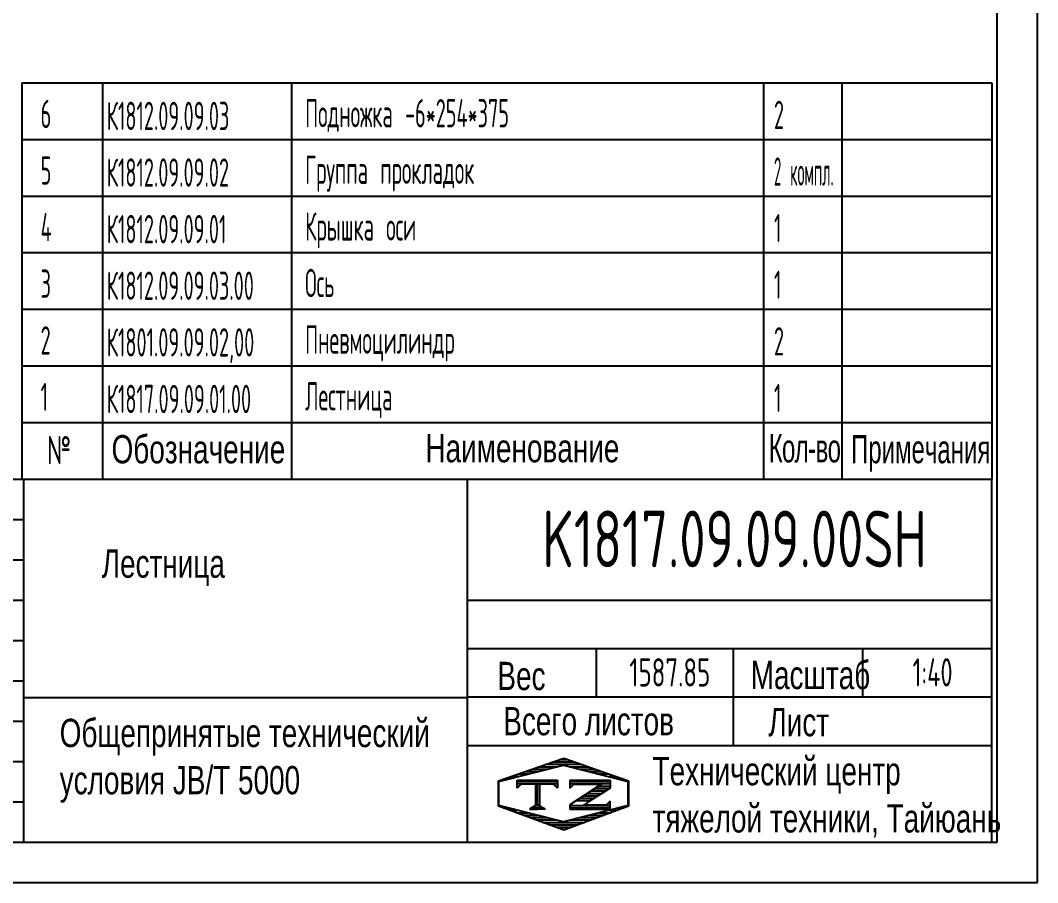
# Model space of a CAD drawing. Header units: millimetres. Extents: x 0 to 16800, y 0 to 11880.
# Drawn here: x 11766 to 16800, y 0 to 4265 of the extents above; entities that cross this region are included whole.
import ezdxf
from ezdxf.enums import TextEntityAlignment as Align

# ---------------------------------------------------------------- set-up
doc = ezdxf.new("R2010")
doc.units = ezdxf.units.MM
doc.header["$LTSCALE"] = 400
for name, color, linetype in [('01', 7, 'Continuous'), ('02', 1, 'Continuous'), ('11', 3, 'Continuous'), ('THICK', 7, 'Continuous')]:
    doc.layers.add(name, color=color, linetype=linetype)
doc.styles.add('HZLIB', font='TXT.shx', dxfattribs={"width": 0.5, "height": 140})
doc.styles.get("Standard").update_dxf_attribs({"font": 'isocp', "width": 0.707, "bigfont": 'intecad.shx'})

# ---------------------------------------------------------------- blocks, each defined once
blk = doc.blocks.new('*U139')
at = {"layer": '01'}
for points in [[(415, 5), (415, 292)], [(25, 5), (415, 5)]]:
    blk.add_lwpolyline(points, dxfattribs=at)
at = {"layer": '02'}
for points in [[(420, 0), (420, 297)], [(0, 0), (420, 0)]]:
    blk.add_lwpolyline(points, dxfattribs=at)
blk = doc.blocks.new('*X151')
at = {"color": 0}
for p, q in [((127.06, 7.8), (132.06, 7.8)), ((127.06, 7.5), (132.06, 7.5)), ((127.06, 7.2), (127.32, 7.2)), ((129.7, 6.6), (131.51, 6.6)), ((130.16, 6.9), (131.98, 6.9)), ((130.62, 7.2), (132.06, 7.2)), ((127.84, 5.4), (129.64, 5.4)), ((128.3, 5.7), (130.1, 5.7)), ((128.77, 6), (130.57, 6)), ((129.23, 6.3), (131.04, 6.3))]:
    blk.add_line(p, q, dxfattribs=at)
blk = doc.blocks.new('*X152')
at = {"color": 0}
for p, q in [((131.84, 5.1), (132.06, 5.1)), ((127.06, 4.8), (132.06, 4.8)), ((127.06, 4.5), (132.06, 4.5))]:
    blk.add_line(p, q, dxfattribs=at)
blk = doc.blocks.new('*X150')
at = {"color": 0}
for p, q in [((122.34, 4.5), (123.72, 4.5)), ((122.82, 4.8), (123.24, 4.8))]:
    blk.add_line(p, q, dxfattribs=at)
blk = doc.blocks.new('*X149')
at = {"color": 0}
for p, q in [((120.53, 7.8), (125.53, 7.8)), ((120.53, 7.5), (125.53, 7.5)), ((120.53, 7.2), (120.79, 7.2)), ((125.27, 7.2), (125.53, 7.2))]:
    blk.add_line(p, q, dxfattribs=at)
blk = doc.blocks.new('*X148')
at = {"color": 0}
for p, q in [((124.97, 10.2), (127.67, 10.2)), ((125.83, 10.5), (126.82, 10.5)), ((121.52, 9), (123.12, 9)), ((122.38, 9.3), (124.32, 9.3)), ((123.24, 9.6), (125.52, 9.6)), ((124.1, 9.9), (128.52, 9.9)), ((127.02, 9.6), (129.37, 9.6)), ((128.22, 9.3), (130.22, 9.3)), ((129.42, 9), (131.07, 9)), ((118.22, 7.8), (118.32, 7.8)), ((118.94, 8.1), (119.52, 8.1)), ((119.8, 8.4), (120.72, 8.4)), ((120.66, 8.7), (121.92, 8.7)), ((130.62, 8.7), (131.92, 8.7)), ((131.82, 8.4), (132.77, 8.4)), ((133.02, 8.1), (133.62, 8.1)), ((134.22, 7.8), (134.32, 7.8)), ((118.22, 7.5), (118.27, 7.5)), ((118.22, 7.2), (118.27, 7.2)), ((118.22, 6.9), (118.27, 6.9)), ((118.22, 6.6), (118.27, 6.6)), ((134.27, 7.5), (134.32, 7.5)), ((134.27, 7.2), (134.32, 7.2)), ((134.27, 6.9), (134.32, 6.9)), ((134.27, 6.6), (134.32, 6.6)), ((118.22, 6.3), (118.27, 6.3)), ((118.22, 6), (118.27, 6)), ((118.22, 5.7), (118.27, 5.7)), ((118.22, 5.4), (118.27, 5.4)), ((118.22, 5.1), (118.27, 5.1)), ((134.27, 6.3), (134.32, 6.3)), ((134.27, 6), (134.32, 6)), ((134.27, 5.7), (134.32, 5.7)), ((134.27, 5.4), (134.32, 5.4)), ((134.27, 5.1), (134.32, 5.1)), ((118.22, 4.8), (118.27, 4.8)), ((118.79, 4.5), (119.42, 4.5)), ((119.61, 4.2), (120.62, 4.2)), ((120.43, 3.9), (121.82, 3.9)), ((130.72, 3.9), (132.14, 3.9)), ((131.92, 4.2), (132.95, 4.2)), ((133.12, 4.5), (133.76, 4.5)), ((134.27, 4.8), (134.32, 4.8)), ((121.26, 3.6), (123.02, 3.6)), ((122.08, 3.3), (124.22, 3.3)), ((122.91, 3), (125.42, 3)), ((123.73, 2.7), (128.89, 2.7)), ((127.12, 3), (129.7, 3)), ((128.32, 3.3), (130.51, 3.3)), ((129.52, 3.6), (131.32, 3.6)), ((124.55, 2.4), (128.07, 2.4)), ((125.38, 2.1), (127.26, 2.1)), ((126.2, 1.8), (126.45, 1.8))]:
    blk.add_line(p, q, dxfattribs=at)

msp = doc.modelspace()

# ---------------------------------------------------------------- linework, layer by layer
for p, q in [((11772.9307, 3956.2558), (11772.9307, 1996.256)), ((11772.9307, 3956.2558), (16572.9308, 3956.2558)), ((12172.9307, 3956.2558), (12172.9307, 1996.256)), ((13106.9505, 3956.2558), (13106.9505, 1996.256)), ((15442.88, 3956.2558), (15442.88, 1996.256)), ((15830.2447, 3956.2558), (15830.2447, 1996.256)), ((16572.9308, 3956.2558), (16572.9308, 1996.256)), ((11772.9307, 3676.2558), (16572.9308, 3676.2558)), ((11772.9307, 3396.2558), (16572.9308, 3396.2558)), ((11772.9307, 3116.2559), (16572.9308, 3116.2559)), ((11772.9307, 2836.2559), (16572.9308, 2836.2559)), ((11772.9307, 2556.256), (16572.9308, 2556.256)), ((11772.9307, 2276.256), (16572.9308, 2276.256)), ((11772.9307, 1996.256), (16572.9308, 1996.256))]:
    msp.add_line(p, q)
at = {"layer": 'THICK'}
for p, q in [((9387.9068, 1996.256), (16572.9308, 1996.256)), ((11782.9148, 200), (11782.9148, 1996.256)), ((13978.3388, 200), (13978.3388, 1996.256)), ((16572.9308, 200), (16572.9308, 1996.256)), ((9387.9068, 1397.504), (11782.9148, 1397.504)), ((13978.3388, 1397.504), (16572.9308, 1397.504)), ((9387.9068, 1197.92), (11782.9148, 1197.92)), ((13978.3388, 1158.0032), (16572.9308, 1158.0032)), ((14617.0076, 918.5024), (14617.0076, 1158.0032)), ((15295.5932, 679.0016), (15295.5932, 1158.0032)), ((15934.262, 918.5024), (15934.262, 1158.0032)), ((11782.9148, 915.0423), (13978.3388, 915.0423)), ((13978.3388, 918.5024), (16572.9308, 918.5024)), ((13978.3388, 679.0016), (16572.9308, 679.0016)), ((9387.9068, 200), (16572.9308, 200))]:
    msp.add_line(p, q, dxfattribs=at)
at = {"layer": 'THICK', "color": 3}
for p, q in [((9387.9068, 1796.672), (11782.9148, 1796.672)), ((9387.9068, 1597.088), (11782.9148, 1597.088)), ((9387.9068, 998.336), (11782.9148, 998.336)), ((9387.9068, 798.752), (11782.9148, 798.752)), ((14132.1013, 503.6106), (14455.6286, 616.295)), ((14455.6286, 616.295), (14774.9543, 503.6106)), ((9387.9068, 599.168), (11782.9148, 599.168)), ((14134.2021, 501.0729), (14453.5365, 580.9065)), ((14453.5365, 580.9065), (14772.8709, 501.0729)), ((14132.1013, 378.1212), (14132.1013, 503.6106)), ((14224.3735, 467.4153), (14224.3735, 507.3321)), ((14224.3735, 507.3321), (14423.9575, 507.3321)), ((14423.9575, 507.3321), (14423.9575, 467.4153)), ((14485.073, 507.3321), (14485.073, 467.4153)), ((14485.073, 507.3321), (14684.657, 507.3321)), ((14684.657, 507.3321), (14684.657, 467.4153)), ((14774.9543, 503.6106), (14774.9543, 378.1212)), ((14134.2021, 381.3225), (14134.2021, 501.0729)), ((14244.3319, 487.3737), (14224.3735, 467.4153)), ((14403.9991, 487.3737), (14244.3319, 487.3737)), ((14315.4312, 487.5643), (14315.4312, 378.0812)), ((14324.1628, 487.5643), (14324.1628, 378.0812)), ((14334.1417, 487.5643), (14334.1417, 378.0812)), ((14423.9575, 467.4153), (14403.9991, 487.3737)), ((14485.073, 467.4153), (14505.0314, 487.3737)), ((14642.2411, 487.3737), (14485.073, 385.6842)), ((14505.0314, 487.3737), (14642.2411, 487.3737)), ((14684.6515, 467.7965), (14582.4021, 402.3569)), ((14772.8709, 501.0729), (14772.8709, 381.3225)), ((14684.6515, 402.7921), (14664.6931, 382.8337)), ((14684.6515, 362.8753), (14684.6515, 402.7921)), ((9387.9068, 399.584), (11782.9148, 399.584)), ((14455.6286, 260.3149), (14132.1013, 378.1212)), ((14453.5365, 301.4889), (14134.2021, 381.3225)), ((14324.1628, 387.2048), (14285.4945, 362.8753)), ((14285.4945, 362.8753), (14324.1628, 362.8753)), ((14324.1628, 387.2048), (14362.8312, 362.8753)), ((14362.8312, 362.8753), (14324.1628, 362.8753)), ((14772.8709, 381.3225), (14453.5365, 301.4889)), ((14774.9543, 378.1212), (14455.6286, 260.3149)), ((14485.073, 385.6842), (14485.073, 362.8753)), ((14485.073, 362.8753), (14684.6515, 362.8753)), ((14582.4021, 402.3569), (14551.897, 382.8337)), ((14664.6931, 382.8337), (14551.897, 382.8337))]:
    msp.add_line(p, q, dxfattribs=at)

# ---------------------------------------------------------------- block references
at = {"layer": '01', "xscale": 40, "yscale": 40, "zscale": 40}
msp.add_blockref('*U139', (0, 0), dxfattribs=at)
at = {"layer": 'THICK', "color": 3, "xscale": 39.91680000000042, "yscale": 39.91679999999997, "zscale": 39.91680000000001}
for name in ['*X148', '*X149', '*X151', '*X150', '*X152']:
    msp.add_blockref(name, (9413.1523, 190.2473), dxfattribs=at)

# ---------------------------------------------------------------- texts
at = {"style": 'HZLIB', "width": 0.5}
for s, p in [('Подножка -6*254*375', (13175.1336, 3735.7797)), ('6', (11866.264, 3732.2558)), ('К1812.09.09.03', (12193.2178, 3722.3585)), ('2', (15495.1642, 3727.3506)), ('5', (11866.264, 3452.2558)), ('К1812.09.09.02', (12193.2178, 3442.3595)), ('Группа прокладок', (13175.1336, 3455.7807)), ('4', (11866.264, 3172.2559)), ('К1812.09.09.01', (12193.2178, 3162.3605)), ('Крышка оси', (13175.1336, 3175.7817)), ('1', (15495.1642, 3167.3526)), ('3', (11866.264, 2892.2559)), ('К1812.09.09.03.00', (12193.2178, 2882.3615)), ('Ось', (13175.1336, 2895.7827)), ('1', (15495.1642, 2887.3536)), ('2', (11866.264, 2612.256)), ('К1801.09.09.02,00', (12193.2178, 2602.3625)), ('Пневмоцилиндр', (13175.1336, 2615.7837)), ('2', (15495.1642, 2607.3546)), ('1', (11866.264, 2332.256)), ('Лестница', (13175.1336, 2335.7847)), ('1', (15495.1642, 2327.3556)), ('К1817.09.09.01.00', (12193.2178, 2322.3635))]:
    msp.add_text(s, height=140, dxfattribs=at).set_placement(p)
at = {"style": 'HZLIB', "width": 0.301171}
msp.add_text('2 компл.', height=140, dxfattribs=at).set_placement((15495.1642, 3447.3516), (15790.3121, 3447.3516), align=Align.FIT)
at = {"layer": '01', "char_height": 140, "attachment_point": 1}
for s, insert in [('{\\fArial|b0|i0|c204|p34;Обозначение}', (12217.2453, 2213.8334)), ('{\\fArial|b0|i0|c204|p34;Наименование}', (13770.3978, 2219.2296)), ('{\\fArial|b0|i0|c204|p34;\\W0.607;\\T0.95;Кол-во}', (15469.1405, 2218.8425)), ('{\\fArial|b0|i0|c204|p34;\\W0.607;Примечания}', (15876.5951, 2214.4588)), ('{\\fArial|b0|i0|c204|p34;\\C3;Лестница}', (12168.5099, 1648.0544)), ('{\\fArial|b0|i0|c204|p34;Масштаб}', (15380.1018, 1097.1755)), ('{\\fArial|b0|i0|c204|p34;Всего листов}', (14155.6752, 869.0071)), ('{\\fArial|b0|i0|c204|p34;Лист}', (15467.5609, 864.1524)), ('{\\fArial|b0|i0|c204|p34;Общепринятые технический\\Pусловия \\fArial|b0|i0|c0|p34;JB/T 5000}', (11960.6597, 810.4479)), ('{\\fArial|b0|i0|c204|p34;Технический центр\\Pтяжелой техники, Тайюань}', (14894.2182, 621.4201))]:
    msp.add_mtext(s, dxfattribs=dict(at, insert=insert))
for s, insert, width in [('{\\Fisocp,intecad|c204;№}', (11897.7512, 2209.3055), 11.729727), ('{\\fArial|b0|i0|c204|p34;Вес}', (14126.5222, 1092.3209), 9.71763)]:
    msp.add_mtext(s, dxfattribs=dict(at, insert=insert, width=width))
at = {"layer": '11'}
for s, height, width, p, p2 in [('K1817.09.09.00SH', 280, 0.696136, (14348.6054, 1560), (16251.3946, 1560)), ('1587.85', 140, 0.681698, (14779.9901, 970), (15180.0099, 970)), ('1:40', 140, 0.657692, (16180.981, 970), (16379.019, 970))]:
    msp.add_text(s, height=height, dxfattribs=dict(at, width=width)).set_placement(p, p2, align=Align.FIT)

doc.saveas('drawing.dxf')
